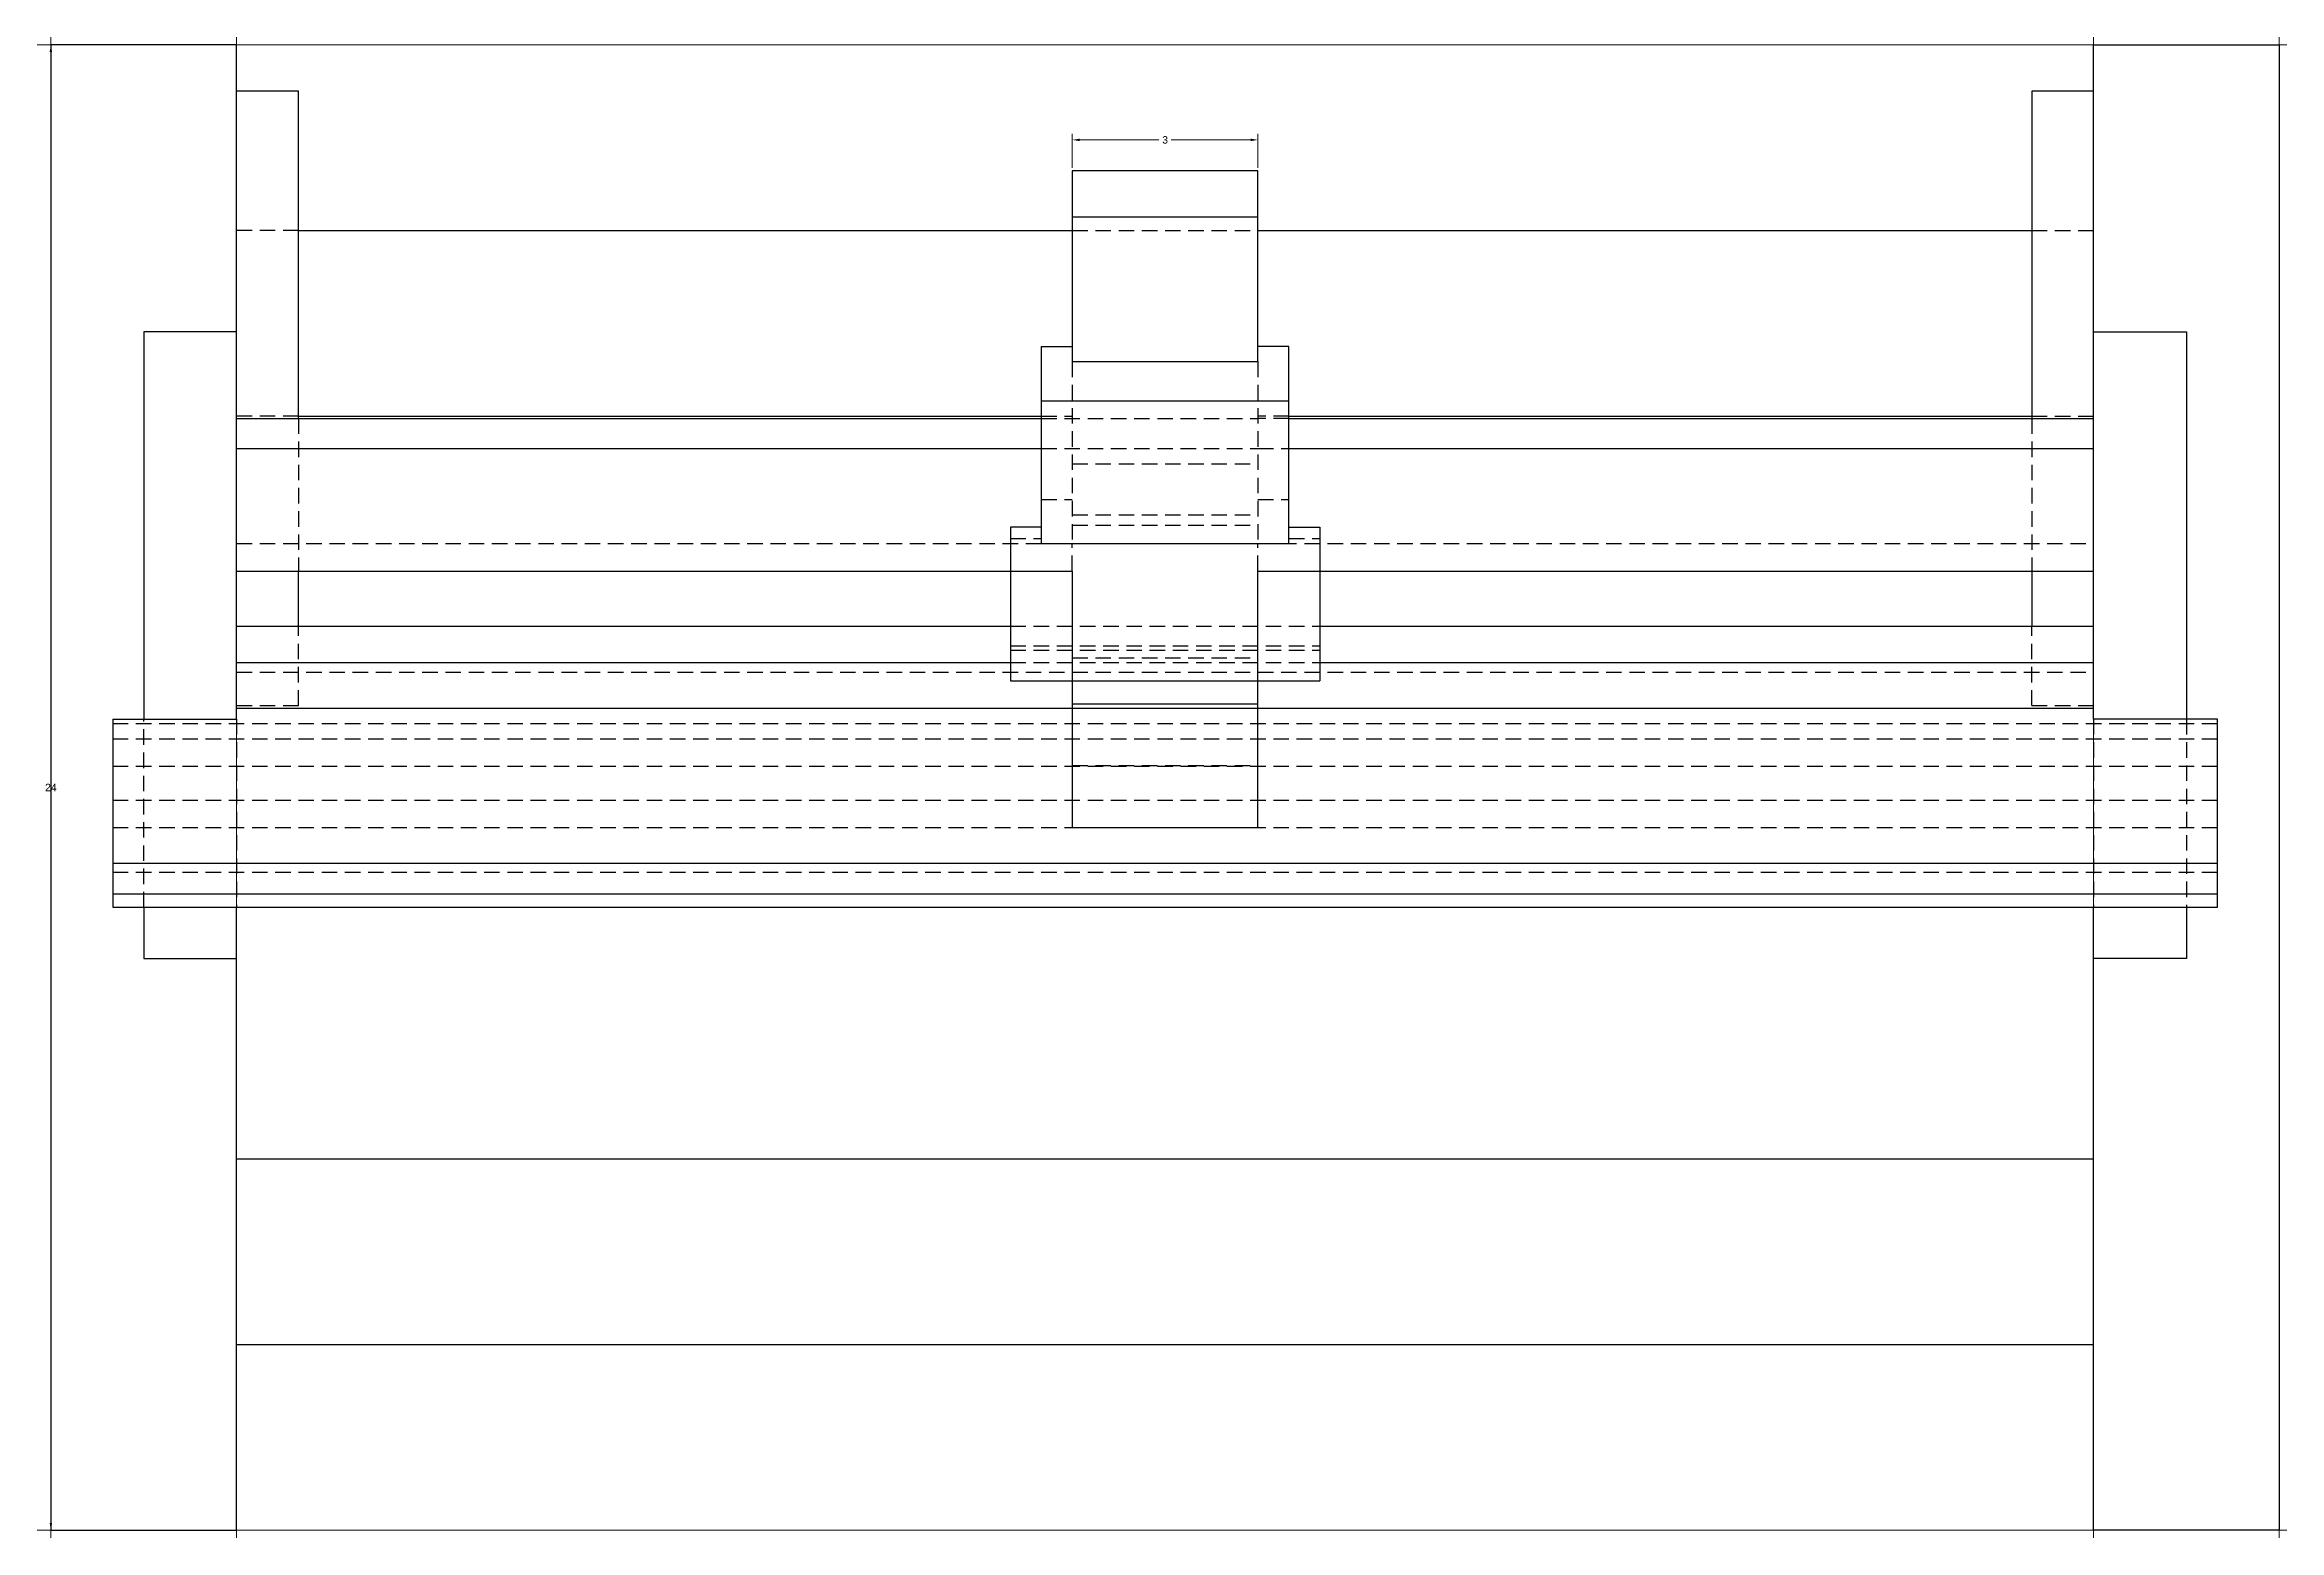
# Model space of a CAD drawing. Header units: inches. Extents: x 1 to 67, y 1 to 115.
# Drawn here: x 0.9 to 37, y 91 to 115 of the extents above; entities that cross this region are included whole.
import ezdxf

# ---------------------------------------------------------------- set-up
doc = ezdxf.new("R2010")
doc.units = ezdxf.units.IN
doc.header["$MEASUREMENT"] = 0
doc.linetypes.add('Amconstr', pattern=[9999, 9999, 0])
doc.linetypes.add('HIDDEN', pattern=[0.375, 0.25, -0.125])
doc.layers.add('AM_5', color=3, linetype='Continuous', lineweight=15)
doc.layers.add('AM_CL', color=1, linetype='Amconstr', lineweight=15)
doc.layers.add('Hidden', color=140, linetype='HIDDEN')
doc.styles.get("Standard").update_dxf_attribs({"font": 'arial.ttf'})
doc.dimstyles.new('AM_ANSI$0', dxfattribs={"dimtxt": 0.12, "dimasz": 0.12, "dimexe": 0.1, "dimexo": 0.05, "dimgap": 0.06, "dimtad": 0, "dimtih": 1, "dimtoh": 1, "dimdec": 4, "dimzin": 7, "dimdsep": 46, "dimtxsty": 'Standard', "dimcen": 0, "dimclrd": 256, "dimclre": 256, "dimclrt": 2, "dimadec": 0, "dimazin": 2, "dimtp": 0.1, "dimtm": 0.1, "dimtfac": 0.71, "dimtdec": 4, "dimtofl": 0, "dimtmove": 0, "dimatfit": 3, "dimfxl": 1, "dimtolj": 1, "dimtzin": 7, "dimlwd": -1, "dimlwe": -1, "dimarcsym": 1})

# ---------------------------------------------------------------- blocks, each defined once
blk = doc.blocks.new('*D7')
at = {"layer": 'AM_5', "linetype": 'ByBlock', "transparency": 16777216}
for p, q in [((0.95, 115), (0.9, 115)), ((1, 114.88), (1, 103.12)), ((1, 91.12), (1, 102.88)), ((0.95, 91), (0.9, 91))]:
    blk.add_line(p, q, dxfattribs=at)
at = {"layer": 'AM_5', "transparency": 16777216}
for points in [[(0.98, 114.88), (1.02, 114.88), (1, 115)], [(0.98, 91.12), (1.02, 91.12), (1, 91)]]:
    blk.add_solid(points, dxfattribs=at)
at = {"layer": 'Defpoints', "color": 0, "transparency": 16777216}
for p in [(1, 115), (1, 91), (1, 91)]:
    blk.add_point(p, dxfattribs=at)
at = {"layer": 'AM_5', "color": 2, "transparency": 16777216, "insert": (1, 103), "char_height": 0.12, "attachment_point": 5}
blk.add_mtext('\\A1;24', dxfattribs=at)
blk = doc.blocks.new('*D9')
at = {"layer": 'AM_5', "linetype": 'ByBlock', "transparency": 16777216}
for p, q in [((17.5, 113.012), (17.5, 113.562)), ((17.62, 113.462), (18.901, 113.462)), ((20.38, 113.462), (19.099, 113.462)), ((20.5, 113.012), (20.5, 113.562))]:
    blk.add_line(p, q, dxfattribs=at)
at = {"layer": 'AM_5', "transparency": 16777216}
for points in [[(17.62, 113.482), (17.62, 113.442), (17.5, 113.462)], [(20.38, 113.482), (20.38, 113.442), (20.5, 113.462)]]:
    blk.add_solid(points, dxfattribs=at)
at = {"layer": 'Defpoints', "color": 0, "transparency": 16777216}
for p in [(20.5, 113.462), (17.5, 112.962), (20.5, 112.962)]:
    blk.add_point(p, dxfattribs=at)
at = {"layer": 'AM_5', "color": 2, "transparency": 16777216, "insert": (19, 113.462), "char_height": 0.12, "attachment_point": 5}
blk.add_mtext('\\A1;3', dxfattribs=at)

msp = doc.modelspace()

# ---------------------------------------------------------------- linework, layer by layer
for p, q in [((1, 115), (1, 91)), ((4, 115), (1, 115)), ((4, 104.10566), (4, 115)), ((34, 115), (37, 115)), ((34, 104.10566), (34, 115)), ((37, 115), (37, 91)), ((5, 114.24948), (4, 114.24948)), ((5, 108.96371), (5, 114.24948)), ((34, 114.24948), (33, 114.24948)), ((33, 114.24948), (33, 108.96371)), ((17.5, 112.96189), (17.5, 109.87945)), ((20.5, 112.96189), (17.5, 112.96189)), ((20.5, 109.87945), (20.5, 112.96189)), ((5, 112), (17.5, 112)), ((17.5, 112.21999), (20.5, 112.21999)), ((20.5, 112), (33, 112)), ((4, 110.36135), (2.5, 110.36135)), ((2.5, 110.36135), (2.5, 104.10566)), ((17, 110.12676), (17, 109.24746)), ((17, 110.12676), (17.5, 110.12676)), ((21, 110.12676), (20.5, 110.12676)), ((21, 109.24746), (21, 110.12676)), ((34, 110.36135), (35.5, 110.36135)), ((35.5, 110.36135), (35.5, 104.10566)), ((17.5, 109.87945), (20.5, 109.87945)), ((17, 109.24746), (21, 109.24746)), ((17, 109.24746), (17, 106.94188)), ((21, 106.94188), (21, 109.24746)), ((4, 108.96371), (17, 108.96371)), ((5, 109), (17, 109)), ((21, 109), (33, 109)), ((21, 108.96371), (34, 108.96371)), ((4, 108.47489), (17, 108.47489)), ((21, 108.47489), (34, 108.47489)), ((17, 107.20494), (16.5, 107.20494)), ((16.5, 107.20494), (16.5, 104.72277)), ((17, 106.94188), (21, 106.94188)), ((21, 107.20494), (21.5, 107.20494)), ((21.5, 107.20494), (21.5, 104.72277)), ((4, 106.49648), (17.5, 106.49648)), ((5, 105.60779), (5, 106.49648)), ((17.5, 106.49648), (17.5, 104.35296)), ((20.5, 104.35296), (20.5, 106.49648)), ((20.5, 106.49648), (34, 106.49648)), ((33, 106.49648), (33, 105.60779)), ((4, 105.60779), (16.5, 105.60779)), ((21.5, 105.60779), (34, 105.60779)), ((4, 105.02159), (16.5, 105.02159)), ((16.5, 104.72277), (21.5, 104.72277)), ((21.5, 105.02159), (34, 105.02159)), ((17.5, 104.35296), (20.5, 104.35296)), ((17.5, 104.35296), (17.5, 102.35493)), ((20.5, 102.35493), (20.5, 104.35296)), ((2, 104.10566), (2, 101.06478)), ((2, 104.10566), (4, 104.10566)), ((4, 104.27969), (34, 104.27969)), ((36, 104.10566), (34, 104.10566)), ((36, 101.06478), (36, 104.10566)), ((17.5, 102.35493), (20.5, 102.35493)), ((2, 101.7792), (36, 101.7792)), ((2, 101.2846), (36, 101.2846)), ((2, 101.06478), (36, 101.06478)), ((2.5, 101.06478), (2.5, 100.23606)), ((4, 91), (4, 101.06478)), ((34, 91), (34, 101.06478)), ((35.5, 101.06478), (35.5, 100.23606)), ((2.5, 100.23606), (4, 100.23606)), ((35.5, 100.23606), (34, 100.23606)), ((4, 97), (34, 97)), ((4, 94), (34, 94)), ((1, 91), (4, 91)), ((37, 91), (34, 91))]:
    msp.add_line(p, q)
at = {"layer": 'AM_CL'}
for p, direction in [((4, 115), (1, 0)), ((1, 1.91298), (0, 1)), ((4, 16.11416), (0, 1)), ((34, 55.29399), (0, 1)), ((37, 1), (0, 1)), ((4, 91), (1, 0))]:
    msp.add_xline(p, direction, dxfattribs=at)
at = {"layer": 'Hidden'}
for p, q in [((5, 112), (4, 112)), ((17.5, 112), (20.5, 112)), ((33, 112), (34, 112)), ((17.5, 109.87945), (17.5, 106.94188)), ((20.5, 109.87945), (20.5, 106.94188)), ((5, 109), (4, 109)), ((5, 108.96371), (5, 106.49648)), ((17, 109), (17.5, 109)), ((17, 108.96371), (20.5, 108.96371)), ((21, 109), (20.5, 109)), ((21, 108.96371), (20.5, 108.96371)), ((33, 109), (34, 109)), ((33, 108.96371), (33, 106.49648)), ((17, 108.47489), (20.5, 108.47489)), ((20.5, 108.47489), (21, 108.47489)), ((17.5, 108.22759), (20.5, 108.22759)), ((17, 107.65375), (17.5, 107.65375)), ((20.5, 107.65375), (21, 107.65375)), ((17.5, 107.40645), (20.5, 107.40645)), ((17.5, 107.23839), (20.5, 107.23839)), ((4, 106.94188), (17.5, 106.94188)), ((16.5, 107.02176), (17, 107.02176)), ((17.5, 106.49648), (17.5, 106.94188)), ((20.5, 106.94188), (34, 106.94188)), ((20.5, 106.49648), (20.5, 106.94188)), ((21, 107.02176), (21.5, 107.02176)), ((5, 104.3235), (5, 105.60779)), ((16.5, 105.60779), (21.5, 105.60779)), ((33, 104.3235), (33, 105.60779)), ((16.5, 105.29065), (21.5, 105.29065)), ((16.5, 105.21738), (21.5, 105.21738)), ((17.5, 105.09487), (20.5, 105.09487)), ((4, 104.86589), (34, 104.86589)), ((16.5, 105.02159), (21.5, 105.02159)), ((2, 104.03239), (36, 104.03239)), ((2.5, 101.06478), (2.5, 104.10566)), ((4, 104.3235), (5, 104.3235)), ((4, 104.10566), (4, 101.06478)), ((33, 104.3235), (34, 104.3235)), ((34, 104.10566), (34, 101.06478)), ((35.5, 104.10566), (35.5, 101.06478)), ((2, 103.78378), (36, 103.78378)), ((2, 103.34413), (36, 103.34413)), ((17.5, 103.35395), (20.5, 103.35395)), ((2, 102.79457), (36, 102.79457)), ((2, 102.35493), (36, 102.35493)), ((2, 101.63266), (36, 101.63266))]:
    msp.add_line(p, q, dxfattribs=at)

# ---------------------------------------------------------------- dimensions: what is measured, and where the dimension line sits
at = {"layer": 'AM_5'}
dim = msp.add_linear_dim(base=(1, 91), p1=(1, 115), p2=(1, 91), angle=90, dimstyle='AM_ANSI$0', override={"dimlunit": 5}, dxfattribs=at)
dim.commit()
dim.dimension.update_dxf_attribs({"geometry": '*D7', "text_midpoint": (1, 103)})
dim = msp.add_linear_dim(base=(20.5, 113.46189), p1=(17.5, 112.96189), p2=(20.5, 112.96189), dimstyle='AM_ANSI$0', override={"dimlunit": 5}, dxfattribs=at)
dim.commit()
dim.dimension.update_dxf_attribs({"geometry": '*D9', "text_midpoint": (19, 113.46189)})

doc.saveas('drawing.dxf')
